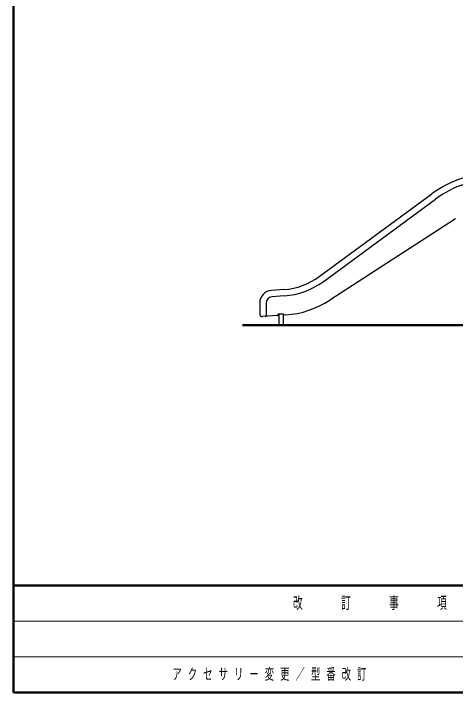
# Model space of a CAD drawing. Units: millimetres on the paper. Extents: x -385 to 0, y -594 to 267.
# Drawn here: x -385 to -298, y -297 to -163.5 of the extents above; entities that cross this region are included whole.
import ezdxf

# ---------------------------------------------------------------- set-up
doc = ezdxf.new("R2010")
doc.units = ezdxf.units.MM
for name, color, linetype, lineweight in [('1_60', 7, 'Continuous', 25), ('NAKAMURA図枠', 7, 'Continuous', 13), ('図面情報', 7, 'Continuous', 13)]:
    doc.layers.add(name, color=color, linetype=linetype, lineweight=lineweight)
doc.styles.add('ＭＳ ゴシック', font='')
doc.styles.get('ＭＳ ゴシック').set_extended_font_data('MS Gothic')

msp = doc.modelspace()

# ---------------------------------------------------------------- linework, layer by layer
at = {"layer": '1_60'}
for p, q in [((-324.828, -215.217), (-302.711, -198.979)), ((-324.088, -216.224), (-301.972, -199.987)), ((-298.043, -203.854), (-322.753, -219.857)), ((-331.789, -217.77), (-334.231, -217.941)), ((-331.702, -219.017), (-334.143, -219.188)), ((-336.556, -220.435), (-336.556, -222.58)), ((-335.306, -220.435), (-335.306, -222.873)), ((-333.05, -222.871), (-336.021, -223.078)), ((-332.973, -222.695), (-332.973, -222.787)), ((-331.89, -222.612), (-332.89, -222.612)), ((-331.806, -222.695), (-331.806, -222.73)), ((-331.44, -222.758), (-331.753, -222.78))]:
    msp.add_line(p, q, dxfattribs=at)
at = {"layer": '1_60', "color": 131}
for p, q in [((-332.806, -222.612), (-332.806, -224.778)), ((-331.973, -222.612), (-331.973, -224.778))]:
    msp.add_line(p, q, dxfattribs=at)
at = {"layer": '1_60', "color": 2}
for p, q in [((-332.806, -222.612), (-332.806, -222.712)), ((-331.973, -222.612), (-331.973, -222.712))]:
    msp.add_line(p, q, dxfattribs=at)
at = {"layer": '1_60', "lineweight": 50}
msp.add_line((-339.974, -224.778), (-166.519, -224.778), dxfattribs=at)
at = {"layer": '1_60'}
for centre, radius, start, end in [((-289.889, -216.445), 21.667, 90, 126.28527), ((-289.889, -216.445), 20.417, 90, 126.28527), ((-332.719, -204.469), 13.334, 274, 306.28527), ((-332.719, -204.469), 14.584, 274, 306.28527), ((-334.056, -220.435), 2.5, 94, 180), ((-334.056, -220.435), 1.25, 94, 180), ((-332.719, -204.469), 18.334, 274, 302.92827), ((-336.056, -222.58), 0.5, 180, 274), ((-335.473, -222.873), 0.167, 274, 0), ((-333.056, -222.787), 0.0833, 274, 0), ((-332.89, -222.695), 0.0833, 90, 180), ((-331.89, -222.695), 0.0833, 0, 90), ((-331.756, -222.73), 0.05, 180, 274)]:
    msp.add_arc(centre, radius, start, end, dxfattribs=at)
at = {"layer": 'NAKAMURA図枠', "lineweight": 50}
for p, q in [((-385, -30), (-385, -297)), ((-385, -276), (0, -276)), ((-385, -297), (0, -297))]:
    msp.add_line(p, q, dxfattribs=at)
at = {"layer": 'NAKAMURA図枠'}
for p, q in [((-385, -283), (-243.5, -283)), ((-385, -290), (-243.5, -290))]:
    msp.add_line(p, q, dxfattribs=at)

# ---------------------------------------------------------------- texts
at = {"layer": 'NAKAMURA図枠', "color": 4, "insert": (-314.25, -279.5), "char_height": 2.346, "attachment_point": 5, "style": 'ＭＳ ゴシック'}
msp.add_mtext('\\T1.64;\\W0.6;改\u3000\u3000訂\u3000\u3000事\u3000\u3000項', dxfattribs=at)
at = {"layer": '図面情報', "insert": (-353.75, -293.5), "char_height": 2.199, "attachment_point": 4, "style": 'ＭＳ ゴシック'}
msp.add_mtext('\\T1.64;\\W0.6;アクセサリー変更／型番改訂', dxfattribs=at)

doc.saveas('drawing.dxf')
